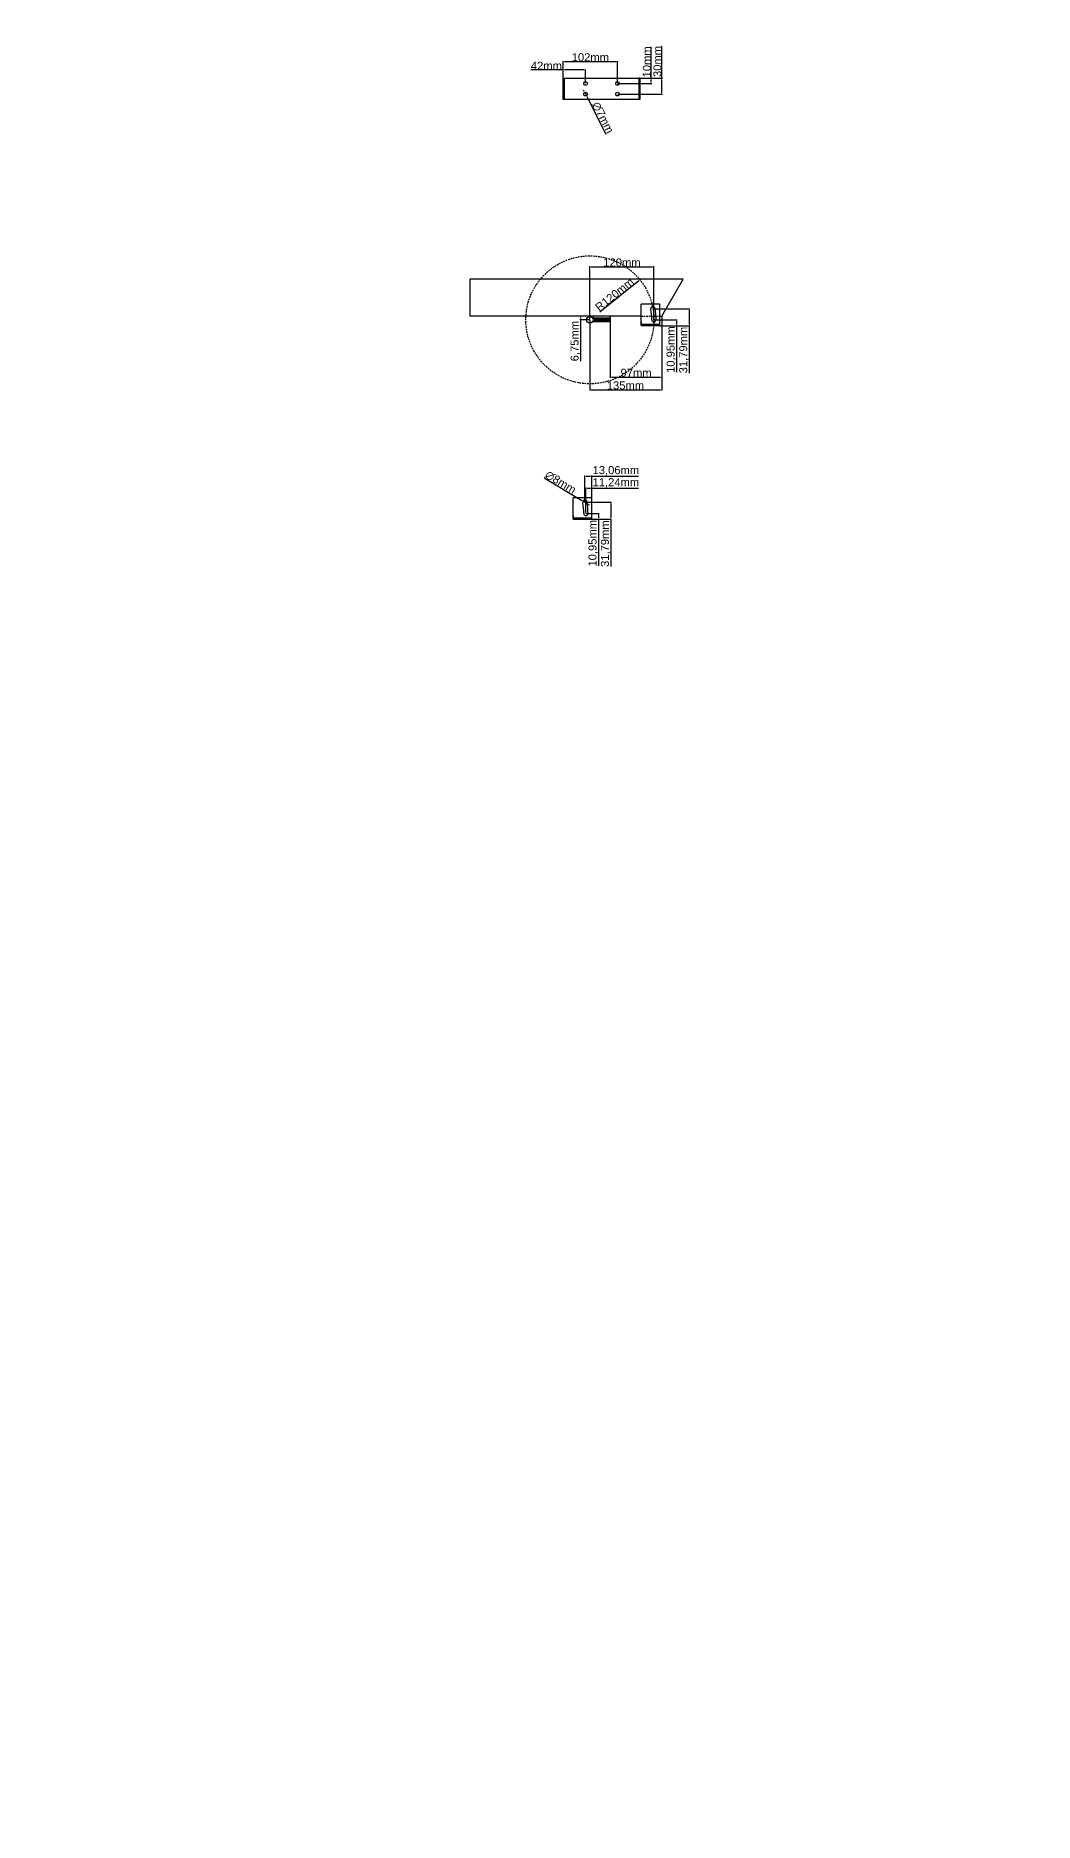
# Model space of a CAD drawing. Header units: centimetres. Extents: x -10816 to 16897, y 31630 to 109107.
# Drawn here: x 9413 to 11284, y 54789 to 58139 of the extents above; entities that cross this region are included whole.
import ezdxf

# ---------------------------------------------------------------- set-up
doc = ezdxf.new("R2010")
doc.units = ezdxf.units.CM
doc.header["$LTSCALE"] = 0.5
doc.linetypes.add('DASHED2', pattern=[9.525, 6.35, -3.175])
doc.styles.get("Standard").update_dxf_attribs({"font": 'arial.ttf'})
doc.dimstyles.new('ISO-25', dxfattribs={"dimtxt": 15, "dimasz": 2.5, "dimexe": 1.25, "dimexo": 0.625, "dimtad": 1, "dimtxsty": 'Standard', "dimcen": 2.5, "dimclrd": 1, "dimclre": 1, "dimadec": 0, "dimazin": 0, "dimtfac": 1, "dimtmove": 0, "dimatfit": 3, "dimfxl": 1, "dimarcsym": 0})

# ---------------------------------------------------------------- blocks, each defined once
blk = doc.blocks.new('*D369')
at = {"color": 1, "lineweight": -2, "transparency": 16777216}
for p, q in [((10401.7, 58074.7), (10341.4, 58074.7)), ((10401.7, 58060.1), (10401.7, 58075.9)), ((10441.2, 58074.7), (10404.2, 58074.7)), ((10443.7, 58050.1), (10443.7, 58075.9))]:
    blk.add_line(p, q, dxfattribs=at)
at = {"color": 1, "transparency": 16777216}
for points in [[(10404.2, 58075.1), (10404.2, 58074.3), (10401.7, 58074.7)], [(10441.2, 58075.1), (10441.2, 58074.3), (10443.7, 58074.7)]]:
    blk.add_solid(points, dxfattribs=at)
at = {"layer": 'Defpoints', "color": 0, "transparency": 16777216}
for p in [(10401.7, 58074.7), (10401.7, 58059.5), (10443.7, 58049.5)]:
    blk.add_point(p, dxfattribs=at)
at = {"color": 0, "transparency": 16777216, "insert": (10370.3, 58082.8), "char_height": 15, "attachment_point": 5}
blk.add_mtext('42mm', dxfattribs=at)
blk = doc.blocks.new('*D370')
at = {"color": 1, "lineweight": -2, "transparency": 16777216}
for p, q in [((10401.7, 58060.1), (10401.7, 58091.5)), ((10501.2, 58090.2), (10404.2, 58090.2)), ((10503.7, 58050.1), (10503.7, 58091.5))]:
    blk.add_line(p, q, dxfattribs=at)
at = {"color": 1, "transparency": 16777216}
for points in [[(10404.2, 58090.6), (10404.2, 58089.8), (10401.7, 58090.2)], [(10501.2, 58090.6), (10501.2, 58089.8), (10503.7, 58090.2)]]:
    blk.add_solid(points, dxfattribs=at)
at = {"layer": 'Defpoints', "color": 0, "transparency": 16777216}
for p in [(10401.7, 58090.2), (10401.7, 58059.5), (10503.7, 58049.5)]:
    blk.add_point(p, dxfattribs=at)
at = {"color": 0, "transparency": 16777216, "insert": (10452.7, 58098.5), "char_height": 15, "attachment_point": 5}
blk.add_mtext('102mm', dxfattribs=at)
blk = doc.blocks.new('*D371')
at = {"color": 1, "lineweight": -2, "transparency": 16777216}
for p, q in [((10566.9, 58059.5), (10566.9, 58117.8)), ((10504.3, 58049.5), (10568.1, 58049.5)), ((10546.3, 58059.5), (10568.1, 58059.5)), ((10566.9, 58052), (10566.9, 58057))]:
    blk.add_line(p, q, dxfattribs=at)
at = {"color": 1, "transparency": 16777216}
for points in [[(10566.5, 58057), (10567.3, 58057), (10566.9, 58059.5)], [(10566.5, 58052), (10567.3, 58052), (10566.9, 58049.5)]]:
    blk.add_solid(points, dxfattribs=at)
at = {"layer": 'Defpoints', "color": 0, "transparency": 16777216}
for p in [(10503.7, 58049.5), (10545.7, 58059.5), (10566.9, 58059.5)]:
    blk.add_point(p, dxfattribs=at)
at = {"color": 0, "transparency": 16777216, "insert": (10558.6, 58089.9), "char_height": 15, "attachment_point": 5, "rotation": 90}
blk.add_mtext('10mm', dxfattribs=at)
blk = doc.blocks.new('*D372')
at = {"color": 1, "lineweight": -2, "transparency": 16777216}
for p, q in [((10586.7, 58059.5), (10586.7, 58119.2)), ((10546.3, 58059.5), (10587.9, 58059.5)), ((10586.7, 58032), (10586.7, 58057)), ((10504.3, 58029.5), (10587.9, 58029.5))]:
    blk.add_line(p, q, dxfattribs=at)
at = {"color": 1, "transparency": 16777216}
for points in [[(10586.2, 58057), (10587.1, 58057), (10586.7, 58059.5)], [(10586.2, 58032), (10587.1, 58032), (10586.7, 58029.5)]]:
    blk.add_solid(points, dxfattribs=at)
at = {"layer": 'Defpoints', "color": 0, "transparency": 16777216}
for p in [(10545.7, 58059.5), (10586.7, 58059.5), (10503.7, 58029.5)]:
    blk.add_point(p, dxfattribs=at)
at = {"color": 0, "transparency": 16777216, "insert": (10578.4, 58090.6), "char_height": 15, "attachment_point": 5, "rotation": 90}
blk.add_mtext('30mm', dxfattribs=at)
blk = doc.blocks.new('*D373')
at = {"color": 1, "lineweight": -2, "transparency": 16777216}
for p, q in [((10441, 58034.8), (10439.8, 58037)), ((10442.1, 58032.6), (10445.3, 58026.4)), ((10482.5, 57953.9), (10446.5, 58024.1))]:
    blk.add_line(p, q, dxfattribs=at)
at = {"color": 1, "transparency": 16777216}
for points in [[(10441.3, 58035), (10440.6, 58034.6), (10442.1, 58032.6)], [(10446.8, 58024.3), (10446.1, 58023.9), (10445.3, 58026.4)]]:
    blk.add_solid(points, dxfattribs=at)
at = {"layer": 'Defpoints', "color": 0, "transparency": 16777216}
for p in [(10442.1, 58032.6), (10445.3, 58026.4)]:
    blk.add_point(p, dxfattribs=at)
at = {"color": 0, "transparency": 16777216, "insert": (10476.1, 57985.4), "char_height": 15, "attachment_point": 5, "rotation": 297.1811}
blk.add_mtext('∅7mm', dxfattribs=at)
blk = doc.blocks.new('*D387')
at = {"color": 1, "lineweight": -2, "transparency": 16777216}
for p, q in [((10451.9, 57606.9), (10451.9, 57706.8)), ((10454.4, 57705.5), (10569.4, 57705.5)), ((10571.9, 57606.9), (10571.9, 57706.8))]:
    blk.add_line(p, q, dxfattribs=at)
at = {"color": 1, "transparency": 16777216}
for points in [[(10454.4, 57705.9), (10454.4, 57705.1), (10451.9, 57705.5)], [(10569.4, 57705.9), (10569.4, 57705.1), (10571.9, 57705.5)]]:
    blk.add_solid(points, dxfattribs=at)
at = {"layer": 'Defpoints', "color": 0, "transparency": 16777216}
for p in [(10571.9, 57705.5), (10451.9, 57606.3), (10571.9, 57606.3)]:
    blk.add_point(p, dxfattribs=at)
at = {"color": 0, "transparency": 16777216, "insert": (10511.9, 57713.8), "char_height": 15, "attachment_point": 5}
blk.add_mtext('120mm', dxfattribs=at)
blk = doc.blocks.new('*D388')
at = {"color": 1, "lineweight": -2, "transparency": 16777216}
blk.add_line((10470.6, 57621.4), (10543.4, 57679.9), dxfattribs=at)
at = {"color": 1, "transparency": 16777216}
blk.add_solid([(10543.2, 57680.3), (10543.7, 57679.6), (10545.4, 57681.5)], dxfattribs=at)
at = {"layer": 'Defpoints', "color": 0, "transparency": 16777216}
for p in [(10545.4, 57681.5), (10451.9, 57606.3)]:
    blk.add_point(p, dxfattribs=at)
at = {"color": 0, "transparency": 16777216, "insert": (10497.9, 57653.9), "char_height": 15, "attachment_point": 5, "rotation": 38.8214}
blk.add_mtext('R120mm', dxfattribs=at)
blk = doc.blocks.new('*D389')
at = {"color": 1, "lineweight": -2, "transparency": 16777216}
for p, q in [((10572.5, 57606.3), (10615.4, 57606.3)), ((10583.7, 57595.3), (10615.4, 57595.3)), ((10614.2, 57603.8), (10614.2, 57597.8)), ((10614.2, 57595.3), (10614.2, 57507.9))]:
    blk.add_line(p, q, dxfattribs=at)
at = {"color": 1, "transparency": 16777216}
for points in [[(10613.7, 57603.8), (10614.6, 57603.8), (10614.2, 57606.3)], [(10613.7, 57597.8), (10614.6, 57597.8), (10614.2, 57595.3)]]:
    blk.add_solid(points, dxfattribs=at)
at = {"layer": 'Defpoints', "color": 0, "transparency": 16777216}
for p in [(10571.9, 57606.3), (10583.1, 57595.3), (10614.2, 57595.3)]:
    blk.add_point(p, dxfattribs=at)
at = {"color": 0, "transparency": 16777216, "insert": (10604.5, 57550.4), "char_height": 15, "attachment_point": 5, "rotation": 90}
blk.add_mtext('10,95mm', dxfattribs=at)
blk = doc.blocks.new('*D390')
at = {"color": 1, "lineweight": -2, "transparency": 16777216}
for p, q in [((10570.7, 57627.1), (10639, 57627.1)), ((10637.8, 57624.6), (10637.8, 57597.8)), ((10583.7, 57595.3), (10639, 57595.3)), ((10637.8, 57595.3), (10637.8, 57506.5))]:
    blk.add_line(p, q, dxfattribs=at)
at = {"color": 1, "transparency": 16777216}
for points in [[(10637.3, 57624.6), (10638.2, 57624.6), (10637.8, 57627.1)], [(10637.3, 57597.8), (10638.2, 57597.8), (10637.8, 57595.3)]]:
    blk.add_solid(points, dxfattribs=at)
at = {"layer": 'Defpoints', "color": 0, "transparency": 16777216}
for p in [(10570, 57627.1), (10583.1, 57595.3), (10637.8, 57595.3)]:
    blk.add_point(p, dxfattribs=at)
at = {"color": 0, "transparency": 16777216, "insert": (10628.1, 57549.6), "char_height": 15, "attachment_point": 5, "rotation": 90}
blk.add_mtext('31,79mm', dxfattribs=at)
blk = doc.blocks.new('*D391')
at = {"color": 1, "lineweight": -2, "transparency": 16777216}
for p, q in [((10444.9, 57243.3), (10469, 57243.3)), ((10456.2, 57232.4), (10469, 57232.4)), ((10467.8, 57240.8), (10467.8, 57234.9)), ((10467.8, 57232.4), (10467.8, 57144.9))]:
    blk.add_line(p, q, dxfattribs=at)
at = {"color": 1, "transparency": 16777216}
for points in [[(10467.4, 57240.8), (10468.2, 57240.8), (10467.8, 57243.3)], [(10467.4, 57234.9), (10468.2, 57234.9), (10467.8, 57232.4)]]:
    blk.add_solid(points, dxfattribs=at)
at = {"layer": 'Defpoints', "color": 0, "transparency": 16777216}
for p in [(10444.3, 57243.3), (10455.5, 57232.4), (10467.8, 57232.4)]:
    blk.add_point(p, dxfattribs=at)
at = {"color": 0, "transparency": 16777216, "insert": (10458.1, 57187.4), "char_height": 15, "attachment_point": 5, "rotation": 90}
blk.add_mtext('10,95mm', dxfattribs=at)
blk = doc.blocks.new('*D392')
at = {"color": 1, "lineweight": -2, "transparency": 16777216}
for p, q in [((10443.1, 57264.2), (10492.3, 57264.2)), ((10491, 57261.7), (10491, 57234.9)), ((10456.2, 57232.4), (10492.3, 57232.4)), ((10491, 57232.4), (10491, 57143.5))]:
    blk.add_line(p, q, dxfattribs=at)
at = {"color": 1, "transparency": 16777216}
for points in [[(10490.6, 57261.7), (10491.4, 57261.7), (10491, 57264.2)], [(10490.6, 57234.9), (10491.4, 57234.9), (10491, 57232.4)]]:
    blk.add_solid(points, dxfattribs=at)
at = {"layer": 'Defpoints', "color": 0, "transparency": 16777216}
for p in [(10442.5, 57264.2), (10455.5, 57232.4), (10491, 57232.4)]:
    blk.add_point(p, dxfattribs=at)
at = {"color": 0, "transparency": 16777216, "insert": (10481.4, 57186.7), "char_height": 15, "attachment_point": 5, "rotation": 90}
blk.add_mtext('31,79mm', dxfattribs=at)
blk = doc.blocks.new('*D393')
at = {"color": 1, "lineweight": -2, "transparency": 16777216}
for p, q in [((10444.3, 57243.9), (10444.3, 57292.2)), ((10446.8, 57290.9), (10453, 57290.9)), ((10455.5, 57273), (10455.5, 57292.2)), ((10455.5, 57290.9), (10543, 57290.9))]:
    blk.add_line(p, q, dxfattribs=at)
at = {"color": 1, "transparency": 16777216}
for points in [[(10446.8, 57291.3), (10446.8, 57290.5), (10444.3, 57290.9)], [(10453, 57291.3), (10453, 57290.5), (10455.5, 57290.9)]]:
    blk.add_solid(points, dxfattribs=at)
at = {"layer": 'Defpoints', "color": 0, "transparency": 16777216}
for p in [(10455.5, 57290.9), (10455.5, 57272.4), (10444.3, 57243.3)]:
    blk.add_point(p, dxfattribs=at)
at = {"color": 0, "transparency": 16777216, "insert": (10500.5, 57300.5), "char_height": 15, "attachment_point": 5}
blk.add_mtext('11,24mm', dxfattribs=at)
blk = doc.blocks.new('*D394')
at = {"color": 1, "lineweight": -2, "transparency": 16777216}
for p, q in [((10442.5, 57264.8), (10442.5, 57314.7)), ((10445, 57313.4), (10453, 57313.4)), ((10455.5, 57273), (10455.5, 57314.7)), ((10455.5, 57313.4), (10543, 57313.4))]:
    blk.add_line(p, q, dxfattribs=at)
at = {"color": 1, "transparency": 16777216}
for points in [[(10445, 57313.8), (10445, 57313), (10442.5, 57313.4)], [(10453, 57313.8), (10453, 57313), (10455.5, 57313.4)]]:
    blk.add_solid(points, dxfattribs=at)
at = {"layer": 'Defpoints', "color": 0, "transparency": 16777216}
for p in [(10455.5, 57313.4), (10442.5, 57264.2), (10455.5, 57272.4)]:
    blk.add_point(p, dxfattribs=at)
at = {"color": 0, "transparency": 16777216, "insert": (10500.5, 57323.1), "char_height": 15, "attachment_point": 5}
blk.add_mtext('13,06mm', dxfattribs=at)
blk = doc.blocks.new('*D395')
at = {"color": 1, "lineweight": -2, "transparency": 16777216}
for p, q in [((10365.9, 57310.3), (10436.9, 57267.5)), ((10445.9, 57262.1), (10439, 57266.2)), ((10448, 57260.8), (10450.2, 57259.5))]:
    blk.add_line(p, q, dxfattribs=at)
at = {"color": 1, "transparency": 16777216}
for points in [[(10437.1, 57267.9), (10436.7, 57267.2), (10439, 57266.2)], [(10448.3, 57261.2), (10447.8, 57260.4), (10445.9, 57262.1)]]:
    blk.add_solid(points, dxfattribs=at)
at = {"layer": 'Defpoints', "color": 0, "transparency": 16777216}
for p in [(10439, 57266.2), (10445.9, 57262.1)]:
    blk.add_point(p, dxfattribs=at)
at = {"color": 0, "transparency": 16777216, "insert": (10396.9, 57301.7), "char_height": 15, "attachment_point": 5, "rotation": 328.9313}
blk.add_mtext('∅8mm', dxfattribs=at)
blk = doc.blocks.new('*D396')
at = {"color": 1, "lineweight": -2, "transparency": 16777216}
for p, q in [((10586.9, 57612.4), (10586.9, 57473.7)), ((10451.9, 57605.7), (10451.9, 57473.7)), ((10454.4, 57475), (10584.4, 57475))]:
    blk.add_line(p, q, dxfattribs=at)
at = {"color": 1, "transparency": 16777216}
for points in [[(10454.4, 57475.4), (10454.4, 57474.5), (10451.9, 57475)], [(10584.4, 57475.4), (10584.4, 57474.5), (10586.9, 57475)]]:
    blk.add_solid(points, dxfattribs=at)
at = {"layer": 'Defpoints', "color": 0, "transparency": 16777216}
for p in [(10586.9, 57613), (10451.9, 57606.3), (10586.9, 57475)]:
    blk.add_point(p, dxfattribs=at)
at = {"color": 0, "transparency": 16777216, "insert": (10518.4, 57483.2), "char_height": 15, "attachment_point": 5}
blk.add_mtext('135mm', dxfattribs=at)
blk = doc.blocks.new('*D397')
at = {"color": 1, "lineweight": -2, "transparency": 16777216}
for p, q in [((10489.9, 57612.4), (10489.9, 57497.4)), ((10586.9, 57612.4), (10586.9, 57497.4)), ((10492.4, 57498.7), (10584.4, 57498.7))]:
    blk.add_line(p, q, dxfattribs=at)
at = {"color": 1, "transparency": 16777216}
for points in [[(10492.4, 57499.1), (10492.4, 57498.3), (10489.9, 57498.7)], [(10584.4, 57499.1), (10584.4, 57498.3), (10586.9, 57498.7)]]:
    blk.add_solid(points, dxfattribs=at)
at = {"layer": 'Defpoints', "color": 0, "transparency": 16777216}
for p in [(10489.9, 57613), (10586.9, 57613), (10586.9, 57498.7)]:
    blk.add_point(p, dxfattribs=at)
at = {"color": 0, "transparency": 16777216, "insert": (10538.4, 57507), "char_height": 15, "attachment_point": 5}
blk.add_mtext('97mm', dxfattribs=at)
blk = doc.blocks.new('*D398')
at = {"color": 1, "lineweight": -2, "transparency": 16777216}
for p, q in [((10451.2, 57613), (10432.9, 57613)), ((10451.2, 57606.3), (10432.9, 57606.3)), ((10434.2, 57610.5), (10434.2, 57608.8)), ((10434.2, 57606.3), (10434.2, 57529))]:
    blk.add_line(p, q, dxfattribs=at)
at = {"color": 1, "transparency": 16777216}
for points in [[(10433.8, 57610.5), (10434.6, 57610.5), (10434.2, 57613)], [(10433.8, 57608.8), (10434.6, 57608.8), (10434.2, 57606.3)]]:
    blk.add_solid(points, dxfattribs=at)
at = {"layer": 'Defpoints', "color": 0, "transparency": 16777216}
for p in [(10451.9, 57613), (10434.2, 57606.3), (10451.9, 57606.3)]:
    blk.add_point(p, dxfattribs=at)
at = {"color": 0, "transparency": 16777216, "insert": (10424.5, 57566.4), "char_height": 15, "attachment_point": 5, "rotation": 90}
blk.add_mtext('6,75mm', dxfattribs=at)
blk = doc.blocks.new('*D423')
at = {"color": 1, "lineweight": -2, "transparency": 16777216}
for p, q in [((576.8, 61225.5), (574.3, 61225.5)), ((579.3, 61218.5), (579.3, 61226.8)), ((579.3, 61225.5), (584, 61225.5)), ((584, 61218.5), (584, 61226.8)), ((586.5, 61225.5), (664.4, 61225.5)), ((16014, 54809.9), (16164.7, 54960.6)), ((16184.8, 54944.1), (16165.6, 54963.3)), ((16030.5, 54789.8), (16011.3, 54809))]:
    blk.add_line(p, q, dxfattribs=at)
at = {"color": 1, "transparency": 16777216}
for points in [[(576.8, 61225.9), (576.8, 61225.1), (579.3, 61225.5)], [(586.5, 61225.9), (586.5, 61225.1), (584, 61225.5)], [(16164.4, 54960.9), (16165, 54960.4), (16166.5, 54962.4)], [(16013.7, 54810.2), (16014.3, 54809.6), (16012.2, 54808.1)]]:
    blk.add_solid(points, dxfattribs=at)
at = {"layer": 'Defpoints', "color": 0, "transparency": 16777216}
for p in [(579.3, 61217.9), (584, 61225.5), (584, 61217.9), (16166.5, 54962.4), (16185.2, 54943.7), (16030.9, 54789.4)]:
    blk.add_point(p, dxfattribs=at)
at = {"color": 0, "transparency": 16777216, "insert": (626.7, 61235.2), "char_height": 15, "attachment_point": 5}
blk.add_mtext('4,76mm', dxfattribs=at)
at = {"color": 0, "transparency": 16777216, "insert": (16083.5, 54891.1), "char_height": 15, "attachment_point": 5, "rotation": 45}
blk.add_mtext('250mm', dxfattribs=at)

msp = doc.modelspace()

# ---------------------------------------------------------------- linework, layer by layer
for p, q in [((10401.71, 58059.471), (10545.71, 58059.471)), ((10401.71, 58019.471), (10401.71, 58059.471)), ((10401.71, 58059.471), (10403.71, 58059.471)), ((10403.71, 58059.471), (10403.71, 58019.471)), ((10473.71, 58059.471), (10513.71, 58059.471)), ((10545.71, 58059.471), (10543.71, 58059.471)), ((10543.71, 58059.471), (10543.71, 58019.471)), ((10545.71, 58059.471), (10545.71, 58019.471)), ((10545.71, 58019.471), (10401.71, 58019.471)), ((10626.862, 57682.317), (10226.862, 57682.317)), ((10226.862, 57682.317), (10226.862, 57613.035)), ((10586.862, 57613.035), (10626.862, 57682.317)), ((10547.765, 57613.035), (10226.862, 57613.035)), ((10489.867, 57613.035), (10458.017, 57613.035)), ((10458.017, 57613.035), (10458.017, 57610.035)), ((10489.867, 57610.035), (10489.867, 57613.035)), ((10548.105, 57595.335), (10548.105, 57635.335)), ((10583.105, 57635.335), (10548.105, 57635.335)), ((10567.314, 57613.035), (10575.343, 57613.035)), ((10582.765, 57613.035), (10586.862, 57613.035)), ((10583.105, 57595.335), (10583.105, 57635.335)), ((10456.741, 57610.035), (10489.867, 57610.035)), ((10460.009, 57602.535), (10456.741, 57602.535)), ((10489.867, 57602.535), (10456.741, 57602.535)), ((10489.867, 57607.535), (10457.889, 57607.535)), ((10489.867, 57605.035), (10457.889, 57605.035)), ((10475.009, 57607.535), (10459.009, 57607.535)), ((10475.009, 57602.535), (10460.009, 57602.535)), ((10489.867, 57610.035), (10489.867, 57607.535)), ((10489.867, 57605.035), (10489.867, 57602.535)), ((10548.105, 57602.535), (10548.105, 57601.335)), ((10548.105, 57601.335), (10548.105, 57597.335)), ((10583.105, 57597.335), (10548.105, 57597.335)), ((10548.105, 57597.335), (10548.105, 57595.335)), ((10548.105, 57595.335), (10583.105, 57595.335)), ((10420.532, 57232.372), (10420.532, 57272.372)), ((10455.532, 57272.372), (10420.532, 57272.372)), ((10455.532, 57232.372), (10455.532, 57272.372)), ((10420.532, 57239.572), (10420.532, 57238.372)), ((10420.532, 57238.372), (10420.532, 57234.372)), ((10455.532, 57234.372), (10420.532, 57234.372)), ((10420.532, 57234.372), (10420.532, 57232.372)), ((10420.532, 57232.372), (10455.532, 57232.372))]:
    msp.add_line(p, q)
at = {"linetype": 'DASHED2'}
for p, q in [((10547.765, 57613.035), (10567.314, 57613.035)), ((10575.343, 57613.035), (10582.765, 57613.035))]:
    msp.add_line(p, q, dxfattribs=at)
for centre, radius in [((10443.71, 58049.471), 3.5), ((10503.71, 58049.471), 3.5), ((10443.71, 58029.471), 3.5), ((10503.71, 58029.471), 3.5), ((10451.867, 57606.285), 6.15)]:
    msp.add_circle(centre, radius)
at = {"color": 114, "linetype": 'DASHED2', "true_color": 0x139b48}
msp.add_circle((10451.867, 57606.285), 120, dxfattribs=at)
for centre, radius, start, end in [((10570.044, 57627.122), 4, 10, 190), ((10451.867, 57606.285), 116, 0, 10), ((10451.867, 57606.285), 124, 0, 10), ((10571.867, 57606.285), 4, 180, 0), ((10442.47, 57264.16), 4, 10, 190), ((10324.293, 57243.322), 116, 0, 10), ((10324.293, 57243.322), 124, 0, 10), ((10444.293, 57243.322), 4, 180, 0)]:
    msp.add_arc(centre, radius, start, end)

# ---------------------------------------------------------------- dimensions: what is measured, and where the dimension line sits
for base, p1, p2, picture, middle in [((584.034, 61225.53), (579.274, 61217.911), (584.034, 61217.911), '*D423', (626.699, 61235.169)), ((10401.71, 58074.676), (10443.71, 58049.471), (10401.71, 58059.471), '*D369', (10370.283, 58082.832)), ((10401.71, 58090.215), (10503.71, 58049.471), (10401.71, 58059.471), '*D370', (10452.71, 58098.498)), ((10571.867, 57705.515), (10451.867, 57606.285), (10571.867, 57606.285), '*D387', (10511.867, 57713.799)), ((10586.862, 57498.6703), (10489.8669, 57613.0346), (10586.862, 57613.0346), '*D397', (10538.3645, 57506.9539)), ((10455.532, 57313.423), (10442.47, 57264.16), (10455.532, 57272.372), '*D394', (10500.515, 57323.062)), ((10455.532, 57290.908), (10444.293, 57243.322), (10455.532, 57272.372), '*D393', (10500.515, 57300.548))]:
    dim = msp.add_linear_dim(base=base, p1=p1, p2=p2, dimstyle='ISO-25', override={"dimpost": 'mm'})
    dim.commit()
    dim.dimension.update_dxf_attribs({"geometry": picture, "text_midpoint": middle})
dim = msp.add_aligned_dim(p1=(16030.948, 54789.372), p2=(16185.242, 54943.666), distance=26.517, text='250mm', dimstyle='ISO-25', override={"dimpost": 'mm'})
dim.commit()
dim.dimension.update_dxf_attribs({"geometry": '*D423', "text_midpoint": (16083.487, 54891.127)})
for base, p1, p2, picture, middle in [((10586.656, 58059.471), (10503.71, 58029.471), (10545.71, 58059.471), '*D372', (10578.367, 58090.59)), ((10566.892, 58059.471), (10503.71, 58049.471), (10545.71, 58059.471), '*D371', (10558.608, 58089.889)), ((10434.173, 57606.285), (10451.867, 57613.035), (10451.867, 57606.285), '*D398', (10424.534, 57566.381)), ((10637.752, 57595.335), (10570.044, 57627.122), (10583.105, 57595.335), '*D390', (10628.112, 57549.65)), ((10614.153, 57595.335), (10571.867, 57606.285), (10583.105, 57595.335), '*D389', (10604.514, 57550.351)), ((10491.012, 57232.372), (10442.47, 57264.16), (10455.532, 57232.372), '*D392', (10481.373, 57186.687)), ((10467.786, 57232.372), (10444.293, 57243.322), (10455.532, 57232.372), '*D391', (10458.146, 57187.388))]:
    dim = msp.add_linear_dim(base=base, p1=p1, p2=p2, angle=90, dimstyle='ISO-25', override={"dimpost": 'mm'})
    dim.commit()
    dim.dimension.update_dxf_attribs({"geometry": picture, "text_midpoint": middle})
for p1, p2, picture, middle in [((10442.111, 58032.584), (10445.308, 58026.357), '*D373', (10468.393, 57981.402)), ((10445.897, 57262.095), (10439.044, 57266.224), '*D395', (10392.455, 57294.293))]:
    dim = msp.add_diameter_dim_2p(p1=p1, p2=p2, dimstyle='ISO-25', override={"dimpost": 'mm'})
    dim.commit()
    dim.dimension.update_dxf_attribs({"geometry": picture, "text_midpoint": middle, "dimtype": 163})
dim = msp.add_radius_dim(center=(10451.867, 57606.285), mpoint=(10545.359, 57681.512), dimstyle='ISO-25', override={"dimpost": 'mm'})
dim.commit()
dim.dimension.update_dxf_attribs({"geometry": '*D388', "text_midpoint": (10503.049, 57647.467), "dimtype": 164})
dim = msp.add_linear_dim(base=(10586.862, 57474.9504), p1=(10451.8669, 57606.2846), p2=(10586.862, 57613.0346), dimstyle='ISO-25', override={"dimpost": 'mm'})
dim.commit()
dim.dimension.update_dxf_attribs({"geometry": '*D396', "text_midpoint": (10518.3714, 57474.9504), "dimtype": 160})

doc.saveas('drawing.dxf')
